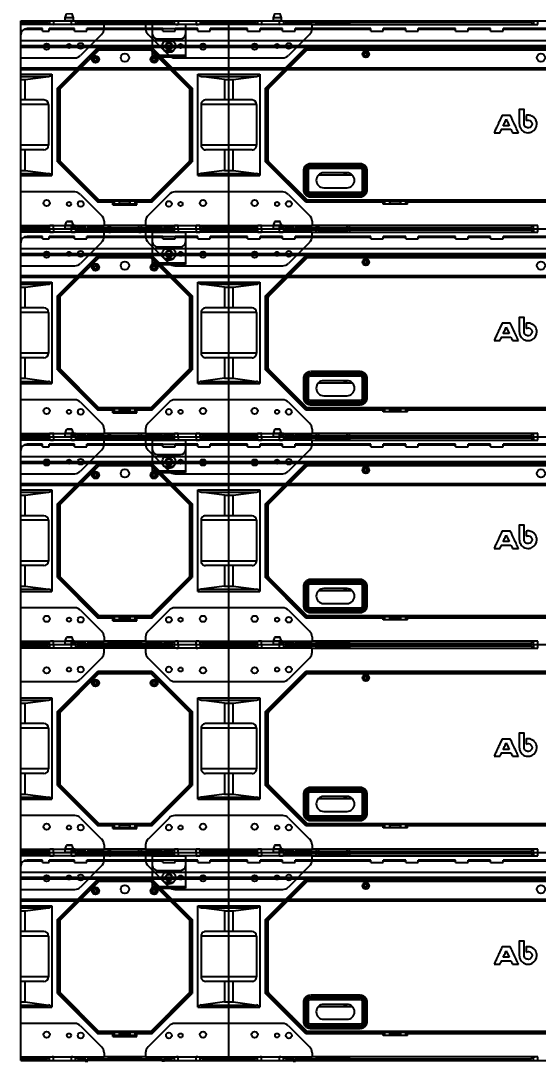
# Model space of a CAD drawing. Header units: millimetres. Extents: x 2900105 to 2915262, y -55349 to -51874.
# Drawn here: x 2913933 to 2914555, y -53889 to -52638 of the extents above; entities that cross this region are included whole.
import ezdxf

# ---------------------------------------------------------------- set-up
doc = ezdxf.new("R2010")
doc.units = ezdxf.units.MM
doc.layers.add('02___PRT_ALL_AXES', color=7, linetype='Continuous')
doc.layers.add('layer 1', color=7, linetype='Continuous')
doc.styles.add('ISO Proportional', font='isocp.shx')
doc.dimstyles.new('A-GB-50', dxfattribs={"dimscale": 2, "dimtxt": 100, "dimasz": 10, "dimexe": 20, "dimexo": 20, "dimgap": 50, "dimtad": 1, "dimdec": 1, "dimdsep": 46, "dimtxsty": 'ISO Proportional', "dimblk": 'ARCHTICK', "dimcen": 2.5, "dimclrd": 256, "dimclre": 256, "dimclrt": 256, "dimadec": 0, "dimazin": 0, "dimtfac": 1, "dimtdec": 1, "dimtmove": 0, "dimatfit": 3, "dimldrblk": 'ARCHTICK', "dimfxl": 2, "dimarcsym": 0})

# ---------------------------------------------------------------- blocks, each defined once
blk = doc.blocks.new('14')
at = {"color": 6, "linetype": 'Continuous'}
for p, q in [((-38909.8, -227916.3), (-38932.3, -227916.3)), ((-38909.8, -227915.1), (-38928.3, -227915.1)), ((-38909.8, -227918.1), (-38909.8, -227915.1)), ((-38909.8, -227918.1), (-38901.8, -227918.1)), ((-38901.8, -227918.1), (-38901.8, -227915.1)), ((-38871.3, -227915.1), (-38901.8, -227915.1)), ((-38871.3, -227916.3), (-38901.8, -227916.3)), ((-38871.3, -227918.1), (-38871.3, -227915.1)), ((-38871.3, -227918.1), (-38856.3, -227918.1)), ((-38856.3, -227918.1), (-38856.3, -227915.1)), ((-38765.3, -227915.1), (-38856.3, -227915.1)), ((-38765.3, -227916.3), (-38856.3, -227916.3)), ((-38765.3, -227918.1), (-38765.3, -227915.1)), ((-38765.3, -227918.1), (-38750.3, -227918.1)), ((-38750.3, -227918.1), (-38750.3, -227915.1)), ((-38723.3, -227915.1), (-38750.3, -227915.1)), ((-38723.3, -227916.3), (-38750.3, -227916.3)), ((-38723.3, -227918.1), (-38723.3, -227915.1)), ((-38723.3, -227918.1), (-38708.3, -227918.1)), ((-38708.3, -227918.1), (-38708.3, -227915.1)), ((-38663.3, -227915.1), (-38708.3, -227915.1)), ((-38663.3, -227916.3), (-38708.3, -227916.3)), ((-38663.3, -227918.1), (-38663.3, -227915.1)), ((-38663.3, -227918.1), (-38648.3, -227918.1)), ((-38648.3, -227918.1), (-38648.3, -227915.1)), ((-38621.3, -227915.1), (-38648.3, -227915.1)), ((-38621.3, -227916.3), (-38648.3, -227916.3)), ((-38621.3, -227918.1), (-38621.3, -227915.1)), ((-38621.3, -227918.1), (-38606.3, -227918.1)), ((-38606.3, -227918.1), (-38606.3, -227915.1)), ((-38515.3, -227915.1), (-38606.3, -227915.1)), ((-38515.3, -227916.3), (-38606.3, -227916.3)), ((-38515.3, -227918.1), (-38515.3, -227915.1)), ((-38515.3, -227918.1), (-38500.3, -227918.1)), ((-38473.3, -227915.1), (-38500.3, -227915.1)), ((-38500.3, -227918.1), (-38500.3, -227915.1)), ((-38473.3, -227916.3), (-38500.3, -227916.3)), ((-38473.3, -227918.1), (-38473.3, -227915.1)), ((-38473.3, -227918.1), (-38458.3, -227918.1)), ((-38413.3, -227915.1), (-38458.3, -227915.1)), ((-38458.3, -227918.1), (-38458.3, -227915.1)), ((-38413.3, -227916.3), (-38458.3, -227916.3)), ((-38413.3, -227918.1), (-38413.3, -227915.1)), ((-38413.3, -227918.1), (-38398.3, -227918.1)), ((-38371.3, -227915.1), (-38398.3, -227915.1)), ((-38398.3, -227918.1), (-38398.3, -227915.1)), ((-38371.3, -227916.3), (-38398.3, -227916.3)), ((-38371.3, -227918.1), (-38371.3, -227915.1)), ((-38371.3, -227918.1), (-38356.3, -227918.1)), ((-38265.3, -227915.1), (-38356.3, -227915.1)), ((-38356.3, -227918.1), (-38356.3, -227915.1)), ((-38265.3, -227916.3), (-38356.3, -227916.3)), ((-38265.3, -227918.1), (-38265.3, -227915.1)), ((-38265.3, -227918.1), (-38250.3, -227918.1)), ((-38219.8, -227915.1), (-38250.3, -227915.1)), ((-38250.3, -227918.1), (-38250.3, -227915.1)), ((-38219.8, -227916.3), (-38250.3, -227916.3)), ((-38219.8, -227918.1), (-38219.8, -227915.1)), ((-38219.8, -227918.1), (-38211.8, -227918.1)), ((-38193.3, -227915.1), (-38211.8, -227915.1)), ((-38211.8, -227918.1), (-38211.8, -227915.1)), ((-38189.2, -227916.3), (-38211.8, -227916.3)), ((-38935.8, -227964.6), (-38935.8, -227922.6)), ((-38935.8, -227929.6), (-38185.8, -227929.6)), ((-38185.8, -227922.6), (-38185.8, -227964.6)), ((-38935.8, -227935.6), (-38185.8, -227935.6)), ((-38935.8, -227937.6), (-38185.8, -227937.6)), ((-38185.8, -227962.6), (-38935.8, -227962.6)), ((-38185.8, -227964.6), (-38935.8, -227964.6))]:
    blk.add_line(p, q, dxfattribs=at)
for centre, start, end in [((-38928.3, -227922.6), 90, 180), ((-38193.3, -227922.6), 0, 90)]:
    blk.add_arc(centre, 7.5, start, end, dxfattribs=at)
at = {"layer": '02___PRT_ALL_AXES', "color": 6, "linetype": 'Continuous'}
for centre in [(-38810.8, -227950.1), (-38310.8, -227950.1)]:
    blk.add_circle(centre, 5, dxfattribs=at)
blk = doc.blocks.new('*U225')
blk.add_blockref('14', (38560.8, 227939.9))
blk = doc.blocks.new('*U226')
at = {"color": 0, "linetype": 'ByBlock', "lineweight": -2, "transparency": 16777216}
blk.add_blockref('*U225', (3000, 0), dxfattribs=at)
blk = doc.blocks.new('11')
at = {"color": 2, "linetype": 'Continuous'}
for p, q in [((81487.3, -251491), (81487.3, -251530)), ((81487.3, -251491), (81527.3, -251491)), ((81527.3, -251491), (81527.3, -251530)), ((81487.3, -251496), (81527.3, -251496)), ((81493.3, -251508.5), (81521.3, -251508.5)), ((81513, -251511.5), (81501.5, -251511.5)), ((81512.5, -251511), (81502, -251511)), ((81511.9, -251510.5), (81502.6, -251510.5)), ((81487.3, -251528), (81527.3, -251528)), ((81501.5, -251522.5), (81513, -251522.5)), ((81512.5, -251523), (81502, -251523)), ((81511.9, -251523.5), (81502.6, -251523.5)), ((81487.3, -251530), (81527.3, -251530))]:
    blk.add_line(p, q, dxfattribs=at)
for radius in [8, 4.15]:
    blk.add_circle((81507.3, -251517), radius, dxfattribs=at)
for centre, start, end in [((81493.3, -251502.5), 180, 270), ((81521.3, -251502.5), 270, 0)]:
    blk.add_arc(centre, 6, start, end, dxfattribs=at)
blk = doc.blocks.new('*U237')
blk.add_blockref('11', (-81507.3, 251510.5))
blk = doc.blocks.new('*U238')
at = {"color": 0, "linetype": 'ByBlock', "lineweight": -2, "transparency": 16777216}
blk.add_blockref('*U237', (0, 0), dxfattribs=at)
blk = doc.blocks.new('*U245')
blk.add_blockref('14', (38560.8, 227939.9))
blk = doc.blocks.new('*U246')
at = {"color": 0, "linetype": 'ByBlock', "lineweight": -2, "transparency": 16777216}
blk.add_blockref('*U245', (3000, 0), dxfattribs=at)
blk = doc.blocks.new('*U257')
blk.add_blockref('11', (-81507.3, 251510.5))
blk = doc.blocks.new('*U176')
at = {"color": 0, "linetype": 'ByBlock', "lineweight": -2, "transparency": 16777216}
blk.add_blockref('*U257', (0, 0), dxfattribs=at)
blk = doc.blocks.new('*U183')
blk.add_blockref('14', (38560.8, 227939.9))
blk = doc.blocks.new('*U184')
at = {"color": 0, "linetype": 'ByBlock', "lineweight": -2, "transparency": 16777216}
blk.add_blockref('*U183', (3000, 0), dxfattribs=at)
blk = doc.blocks.new('*U195')
blk.add_blockref('11', (-81507.3, 251510.5))
blk = doc.blocks.new('*U196')
at = {"color": 0, "linetype": 'ByBlock', "lineweight": -2, "transparency": 16777216}
blk.add_blockref('*U195', (0, 0), dxfattribs=at)
blk = doc.blocks.new('*U203')
blk.add_blockref('14', (38560.8, 227939.9))
blk = doc.blocks.new('*U204')
at = {"color": 0, "linetype": 'ByBlock', "lineweight": -2, "transparency": 16777216}
blk.add_blockref('*U203', (3000, 0), dxfattribs=at)
blk = doc.blocks.new('*U215')
blk.add_blockref('11', (-81507.3, 251510.5))
blk = doc.blocks.new('*U216')
at = {"color": 0, "linetype": 'ByBlock', "lineweight": -2, "transparency": 16777216}
blk.add_blockref('*U215', (0, 0), dxfattribs=at)
blk = doc.blocks.new('_archtick')
at = {"const_width": 0.4}
blk.add_lwpolyline([(-0.7, -0.7), (0.7, 0.7)], dxfattribs=at)
blk = doc.blocks.new('*D258')
at = {"lineweight": -2, "transparency": 16777216}
for p, q in [((2910933.4, -52598.3), (2910933.4, -52392)), ((2914933.3, -52598.3), (2914933.3, -52392)), ((2910933.4, -52432), (2914933.3, -52432))]:
    blk.add_line(p, q, dxfattribs=at)
at = {"layer": 'Defpoints', "color": 0, "transparency": 16777216}
for p in [(2914933.3, -52432), (2910933.4, -52638.3), (2914933.3, -52638.3)]:
    blk.add_point(p, dxfattribs=at)
at = {"lineweight": -2, "transparency": 16777216, "xscale": 20, "yscale": 20, "zscale": 20, "rotation": 180}
blk.add_blockref('_archtick', (2910933.4, -52432), dxfattribs=at)
at = {"lineweight": -2, "transparency": 16777216, "xscale": 20, "yscale": 20, "zscale": 20}
blk.add_blockref('_archtick', (2914933.3, -52432), dxfattribs=at)
at = {"transparency": 16777216, "insert": (2912933.3, -52232), "char_height": 200, "attachment_point": 5, "style": 'ISO Proportional'}
blk.add_mtext('4000', dxfattribs=at)
blk = doc.blocks.new('问额2额')
at = {"linetype": 'Continuous'}
for p, q in [((3414, 1927.4), (3415.6, 1932)), ((3414, 1923.9), (3414, 1927.4)), ((3424, 1927.4), (3414, 1927.4)), ((3422.4, 1932), (3415.6, 1932)), ((3421.9, 1932.4), (3416.1, 1932.4)), ((3424, 1927.4), (3422.4, 1932)), ((3424, 1923.9), (3424, 1927.4)), ((3664, 1927.4), (3665.6, 1932)), ((3664, 1923.9), (3664, 1927.4)), ((3673.9, 1927.4), (3664, 1927.4)), ((3672.3, 1932), (3665.6, 1932)), ((3671.9, 1932.4), (3666, 1932.4)), ((3673.9, 1927.4), (3672.3, 1932)), ((3673.9, 1923.9), (3673.9, 1927.4)), ((3360.5, 1923.4), (4360.4, 1923.4)), ((3360.5, 1922.1), (3391.3, 1922.1)), ((3460.5, 1919.3), (3360.5, 1919.3)), ((3391.3, 1923.4), (3391.3, 1922.1)), ((3391.3, 1922.1), (3394.9, 1919.7)), ((3394.9, 1923.4), (3394.9, 1919.7)), ((3399.9, 1923.4), (3399.9, 1919.3)), ((3414, 1923.9), (3424, 1923.9)), ((3421.3, 1919.3), (3421.3, 1923.4)), ((3426.2, 1923.4), (3426.2, 1919.7)), ((3429.9, 1922.1), (3426.2, 1919.7)), ((3429.9, 1923.4), (3429.9, 1922.1)), ((3429.9, 1922.1), (3541.1, 1922.1)), ((3460.5, 1914.3), (3460.5, 1919.3)), ((3510.5, 1919.3), (3460.5, 1919.3)), ((3465.5, 1919.8), (3465.5, 1921.5)), ((3468.5, 1919.5), (3468.5, 1921.8)), ((3468.5, 1921.8), (3502.5, 1921.8)), ((3502.5, 1919.5), (3468.5, 1919.5)), ((3481.6, 1919.5), (3481.6, 1923.4)), ((3489.6, 1919.5), (3489.6, 1923.4)), ((3502.5, 1919.5), (3502.5, 1921.8)), ((3505.5, 1921.5), (3505.5, 1919.8)), ((3510.5, 1919.3), (3510.5, 1914.3)), ((3710.5, 1919.3), (3510.5, 1919.3)), ((3541.1, 1923.4), (3541.1, 1922.1)), ((3541.1, 1922.1), (3544.8, 1919.7)), ((3544.8, 1923.4), (3544.8, 1919.7)), ((3549.7, 1923.4), (3549.7, 1919.3)), ((3571.1, 1923.4), (3571.1, 1919.3)), ((3576.1, 1923.4), (3576.1, 1919.7)), ((3576.1, 1919.7), (3579.7, 1922.1)), ((3579.7, 1923.4), (3579.7, 1922.1)), ((3579.7, 1922.1), (3641.2, 1922.1)), ((3641.2, 1923.4), (3641.2, 1922.1)), ((3641.2, 1922.1), (3644.9, 1919.7)), ((3644.9, 1923.4), (3644.9, 1919.7)), ((3649.8, 1923.4), (3649.8, 1919.3)), ((3664, 1923.9), (3673.9, 1923.9)), ((3671.2, 1919.3), (3671.2, 1923.4)), ((3676.2, 1923.4), (3676.2, 1919.7)), ((3679.8, 1922.1), (3676.2, 1919.7)), ((3679.8, 1923.4), (3679.8, 1922.1)), ((3679.8, 1922.1), (3973, 1922.1)), ((3710.5, 1914.3), (3710.5, 1919.3)), ((3710.5, 1919.3), (3981.6, 1919.3)), ((3715.5, 1919.8), (3715.5, 1921.5)), ((3718.5, 1919.5), (3718.5, 1921.8)), ((3718.5, 1921.8), (3752.5, 1921.8)), ((3752.5, 1919.5), (3718.5, 1919.5)), ((3731.5, 1919.5), (3731.5, 1923.4)), ((3739.5, 1919.5), (3739.5, 1923.4)), ((3752.5, 1919.5), (3752.5, 1921.8)), ((3755.5, 1921.5), (3755.5, 1919.8)), ((3973, 1923.4), (3973, 1922.1)), ((3973, 1922.1), (3976.6, 1919.7)), ((3976.6, 1923.4), (3976.6, 1919.7)), ((3981.6, 1919.3), (3981.6, 1923.4)), ((3457.6, 1907.2), (3432.3, 1881.9)), ((3513.4, 1907.2), (3538.7, 1881.9)), ((3707.5, 1907.2), (3682.3, 1881.9)), ((3453.9, 1889.4), (3451.7, 1887.2)), ((3453.9, 1889.4), (3453.1, 1891.4)), ((3453.1, 1891.4), (3517.9, 1891.4)), ((3453.9, 1889.4), (3517.1, 1889.4)), ((3517.1, 1889.4), (3517.9, 1891.4)), ((3519.3, 1887.2), (3517.1, 1889.4)), ((3703.9, 1889.4), (3703, 1891.4)), ((3703, 1891.4), (4267.9, 1891.4)), ((3703.9, 1889.4), (3765, 1889.4)), ((3765, 1889.4), (3765, 1888.4)), ((3765, 1889.4), (3768, 1889.4)), ((3768, 1888.4), (3768, 1889.4)), ((3782.9, 1889.4), (3768, 1889.4)), ((3770, 1888.4), (3770, 1889.4)), ((3780, 1889.4), (3780, 1888.4)), ((3782, 1889.4), (3782, 1888.4)), ((3784, 1889.4), (3784, 1888.4)), ((3784, 1889.4), (3794, 1889.4)), ((3794, 1888.4), (3794, 1889.4)), ((4175.9, 1889.4), (3795, 1889.4)), ((3796, 1888.4), (3796, 1889.4)), ((3933, 1888.4), (3933, 1889.4)), ((3944, 1888.4), (3944, 1889.4)), ((3360.5, 1879), (3425.3, 1879)), ((3440.4, 1875.9), (3441.8, 1877.3)), ((3450.3, 1885.8), (3441.8, 1877.3)), ((3441.8, 1877.3), (3442.5, 1876.6)), ((3444, 1878), (3443.2, 1878.7)), ((3447.7, 1877.9), (3447.7, 1876.7)), ((3449.7, 1877.9), (3447.7, 1877.9)), ((3448.9, 1884.4), (3449.6, 1883.7)), ((3449.7, 1879.9), (3449.7, 1877.9)), ((3450.9, 1879.9), (3449.7, 1879.9)), ((3450.3, 1885.8), (3451.7, 1887.2)), ((3451, 1885.1), (3450.3, 1885.8)), ((3450.9, 1877.9), (3450.9, 1879.9)), ((3453, 1877.9), (3450.9, 1877.9)), ((3452.4, 1886.5), (3451.7, 1887.2)), ((3453, 1876.7), (3453, 1877.9)), ((3516.3, 1888.4), (3454.7, 1888.4)), ((3518, 1877.9), (3518, 1876.7)), ((3520.1, 1877.9), (3518, 1877.9)), ((3518.6, 1886.5), (3519.3, 1887.2)), ((3520.7, 1885.8), (3519.3, 1887.2)), ((3520.7, 1885.8), (3520, 1885.1)), ((3520.1, 1879.9), (3520.1, 1877.9)), ((3521.3, 1879.9), (3520.1, 1879.9)), ((3529.2, 1877.3), (3520.7, 1885.8)), ((3521.3, 1877.9), (3521.3, 1879.9)), ((3523.3, 1877.9), (3521.3, 1877.9)), ((3521.4, 1883.7), (3522.1, 1884.4)), ((3523.3, 1876.7), (3523.3, 1877.9)), ((3527.8, 1878.7), (3527.1, 1878)), ((3528.5, 1876.6), (3529.2, 1877.3)), ((3530.6, 1875.9), (3529.2, 1877.3)), ((3545.7, 1879), (3675.2, 1879)), ((4265.8, 1888.4), (3705.1, 1888.4)), ((3772.3, 1884), (3772.3, 1882.8)), ((3774.4, 1884), (3772.3, 1884)), ((3772.3, 1882.8), (3774.4, 1882.8)), ((3774.4, 1886), (3774.4, 1884)), ((3775.6, 1886), (3774.4, 1886)), ((3774.4, 1882.8), (3774.4, 1880.7)), ((3774.4, 1880.7), (3775.6, 1880.7)), ((3775.6, 1884), (3775.6, 1886)), ((3777.6, 1884), (3775.6, 1884)), ((3775.6, 1880.7), (3775.6, 1882.8)), ((3775.6, 1882.8), (3777.6, 1882.8)), ((3777.6, 1882.8), (3777.6, 1884)), ((3436, 1871.5), (3436, 1870.1)), ((3441.1, 1875.2), (3440.4, 1875.9)), ((3447.7, 1876.7), (3449.7, 1876.7)), ((3449.7, 1876.7), (3449.7, 1874.6)), ((3449.7, 1874.6), (3450.9, 1874.6)), ((3450.9, 1874.6), (3450.9, 1876.7)), ((3450.9, 1876.7), (3453, 1876.7)), ((3518, 1876.7), (3520.1, 1876.7)), ((3520.1, 1876.7), (3520.1, 1874.6)), ((3520.1, 1874.6), (3521.3, 1874.6)), ((3521.3, 1874.6), (3521.3, 1876.7)), ((3521.3, 1876.7), (3523.3, 1876.7)), ((3529.9, 1875.2), (3530.6, 1875.9)), ((3535, 1870.1), (3535, 1871.5)), ((3686, 1871.5), (3686, 1870.1)), ((3360.5, 1859.4), (3397.9, 1859.4)), ((3573.1, 1859.4), (3647.9, 1859.4)), ((3404.5, 1754), (3453.1, 1705.4)), ((3517.9, 1705.4), (3566.5, 1754)), ((3703, 1705.4), (3654.5, 1754)), ((3360.5, 1743.7), (3365.9, 1743.7)), ((3360.5, 1740), (3393.7, 1740)), ((3365.9, 1743.7), (3393.7, 1740)), ((3413.8, 1748.9), (3412.8, 1748.9)), ((3558.6, 1748.9), (3557.2, 1748.9)), ((3605.1, 1743.7), (3577.3, 1740)), ((3577.3, 1740), (3643.7, 1740)), ((3605.1, 1743.7), (3615.9, 1743.7)), ((3615.9, 1743.7), (3643.7, 1740)), ((3663.8, 1748.9), (3662.4, 1748.9)), ((3752.5, 1740.8), (3724.5, 1740.8)), ((3360.5, 1737.4), (3397.9, 1737.4)), ((3436, 1726.8), (3436, 1725.3)), ((3535, 1725.3), (3535, 1726.8)), ((3573.1, 1737.4), (3647.9, 1737.4)), ((3686, 1726.8), (3686, 1725.3)), ((3759, 1737.9), (3718, 1737.9)), ((3425.3, 1717.8), (3360.5, 1717.8)), ((3432.3, 1714.9), (3457.6, 1689.6)), ((3538.7, 1714.9), (3513.4, 1689.6)), ((3675.2, 1717.8), (3545.7, 1717.8)), ((3682.3, 1714.9), (3707.5, 1689.6)), ((3724.5, 1722.8), (3752.5, 1722.8)), ((3453.9, 1707.4), (3453.1, 1705.4)), ((3471, 1705.4), (3453.1, 1705.4)), ((3471, 1707.4), (3453.9, 1707.4)), ((3454.7, 1708.4), (3516.3, 1708.4)), ((3471, 1702.2), (3471, 1707.4)), ((3471, 1702.2), (3500, 1702.2)), ((3473, 1707.4), (3473, 1708.4)), ((3473, 1707.4), (3479.3, 1707.4)), ((3473, 1702.6), (3473, 1703.6)), ((3473, 1703.6), (3498, 1703.6)), ((3498, 1702.6), (3473, 1702.6)), ((3473, 1702.3), (3473, 1702.2)), ((3474, 1702.6), (3474, 1703.6)), ((3479, 1703.6), (3479, 1706.9)), ((3479, 1702.3), (3479, 1702.6)), ((3479.3, 1703.6), (3479.3, 1707.4)), ((3491.7, 1705.8), (3479.3, 1705.8)), ((3479.3, 1702.3), (3479.3, 1702.6)), ((3491.7, 1703.6), (3491.7, 1707.4)), ((3498, 1707.4), (3491.7, 1707.4)), ((3491.7, 1702.3), (3491.7, 1702.6)), ((3492, 1703.6), (3492, 1706.9)), ((3492, 1702.3), (3492, 1702.6)), ((3497, 1703.6), (3497, 1702.6)), ((3498, 1707.4), (3498, 1708.4)), ((3498, 1703.6), (3498, 1702.6)), ((3498, 1702.3), (3498, 1702.2)), ((3500, 1702.2), (3500, 1707.4)), ((3517.1, 1707.4), (3500, 1707.4)), ((3517.9, 1705.4), (3500, 1705.4)), ((3517.1, 1707.4), (3517.9, 1705.4)), ((3703.9, 1707.4), (3703, 1705.4)), ((3796, 1705.4), (3703, 1705.4)), ((3796, 1707.4), (3703.9, 1707.4)), ((3705.1, 1708.4), (4265.8, 1708.4)), ((3785, 1707.4), (3785, 1708.4)), ((3785, 1707.9), (3796, 1707.9)), ((3796, 1703.2), (3796, 1708.4)), ((3825, 1703.2), (3796, 1703.2)), ((3798, 1707.4), (3798, 1708.4)), ((3798, 1707.4), (3804.2, 1707.4)), ((3804, 1703.2), (3804, 1706.9)), ((3804.2, 1703.6), (3804, 1703.6)), ((3804.2, 1703.2), (3804.2, 1707.4)), ((3816.7, 1705.8), (3804.2, 1705.8)), ((3823, 1707.4), (3816.7, 1707.4)), ((3816.7, 1703.2), (3816.7, 1707.4)), ((3817, 1703.6), (3816.7, 1703.6)), ((3817, 1703.2), (3817, 1706.9)), ((3823, 1707.4), (3823, 1708.4)), ((4146, 1707.4), (3825, 1707.4)), ((3825, 1703.2), (3825, 1707.4)), ((4146, 1705.4), (3825, 1705.4)), ((3933, 1707.4), (3933, 1708.4)), ((3944, 1707.4), (3944, 1708.4)), ((3360.5, 1677.5), (3460.5, 1677.5)), ((3394.9, 1677.1), (3391.3, 1674.7)), ((3394.9, 1673.4), (3394.9, 1677.1)), ((3399.9, 1673.4), (3399.9, 1677.5)), ((3399.9, 1677.5), (3421.3, 1677.5)), ((3421.3, 1673.4), (3421.3, 1677.5)), ((3426.2, 1673.4), (3426.2, 1677.1)), ((3429.9, 1674.7), (3426.2, 1677.1)), ((3437.9, 1672.4), (3437.9, 1677.5)), ((3440.9, 1677.5), (3440.9, 1672.4)), ((3460.5, 1682.6), (3460.5, 1677.5)), ((3510.5, 1677.5), (3460.5, 1677.5)), ((3465.5, 1677), (3465.5, 1675.3)), ((3468.5, 1675), (3468.5, 1677.3)), ((3502.5, 1677.3), (3468.5, 1677.3)), ((3502.5, 1675), (3502.5, 1677.3)), ((3505.5, 1675.3), (3505.5, 1677)), ((3510.5, 1682.6), (3510.5, 1677.5)), ((3510.5, 1677.5), (3710.5, 1677.5)), ((3530.1, 1672.4), (3530.1, 1677.5)), ((3533.1, 1672.4), (3533.1, 1677.5)), ((3544.8, 1677.1), (3541.1, 1674.7)), ((3544.8, 1677.1), (3544.8, 1673.4)), ((3549.7, 1673.4), (3549.7, 1677.5)), ((3571.1, 1673.4), (3571.1, 1677.5)), ((3576.1, 1673.4), (3576.1, 1677.1)), ((3579.7, 1674.7), (3576.1, 1677.1)), ((3644.9, 1677.1), (3641.2, 1674.7)), ((3644.9, 1673.4), (3644.9, 1677.1)), ((3649.8, 1673.4), (3649.8, 1677.5)), ((3671.2, 1673.4), (3671.2, 1677.5)), ((3679.8, 1674.7), (3676.2, 1677.1)), ((3676.2, 1673.4), (3676.2, 1677.1)), ((3690.8, 1676.9), (3687.8, 1676.9)), ((3687.8, 1672.4), (3687.8, 1676.9)), ((3690.8, 1676.9), (3690.8, 1672.4)), ((3710.5, 1682.6), (3710.5, 1677.5)), ((3981.6, 1677.5), (3710.5, 1677.5)), ((3715.5, 1677), (3715.5, 1675.3)), ((3752.5, 1677.3), (3718.5, 1677.3)), ((3718.5, 1675), (3718.5, 1677.3)), ((3752.5, 1675), (3752.5, 1677.3)), ((3755.5, 1675.3), (3755.5, 1677)), ((3973, 1674.7), (3976.6, 1677.1)), ((3976.6, 1673.4), (3976.6, 1677.1)), ((3981.6, 1673.4), (3981.6, 1677.5)), ((3391.3, 1674.7), (3360.5, 1674.7)), ((3360.5, 1673.4), (3437.9, 1673.4)), ((3391.3, 1673.4), (3391.3, 1674.7)), ((3429.9, 1673.4), (3429.9, 1674.7)), ((3437.9, 1674.7), (3429.9, 1674.7)), ((3437.9, 1674.4), (3440.9, 1674.4)), ((3437.9, 1672.4), (3440.9, 1672.4)), ((3530.1, 1674.7), (3440.9, 1674.7)), ((3530.1, 1673.4), (3440.9, 1673.4)), ((3468.5, 1675), (3502.5, 1675)), ((3530.1, 1674.4), (3533.1, 1674.4)), ((3533.1, 1672.4), (3530.1, 1672.4)), ((3541.1, 1674.7), (3533.1, 1674.7)), ((3533.1, 1673.4), (3687.8, 1673.4)), ((3541.1, 1673.4), (3541.1, 1674.7)), ((3579.7, 1673.4), (3579.7, 1674.7)), ((3641.2, 1674.7), (3579.7, 1674.7)), ((3641.2, 1673.4), (3641.2, 1674.7)), ((3687.8, 1674.7), (3679.8, 1674.7)), ((3679.8, 1673.4), (3679.8, 1674.7)), ((3687.8, 1674.4), (3690.8, 1674.4)), ((3687.8, 1672.4), (3690.8, 1672.4)), ((3973, 1674.7), (3690.8, 1674.7)), ((3690.8, 1673.4), (4280.1, 1673.4)), ((3718.5, 1675), (3752.5, 1675)), ((3973, 1674.7), (3973, 1673.4))]:
    blk.add_line(p, q, dxfattribs=at)
at = {"color": 7, "linetype": 'Continuous'}
for p, q in [((3360.5, 1673.4), (3360.5, 1923.4)), ((3610.5, 1673.4), (3610.5, 1923.4)), ((3404.5, 1842.8), (3453.1, 1891.4)), ((3517.9, 1891.4), (3566.5, 1842.8)), ((3654.5, 1842.8), (3703, 1891.4)), ((3656.5, 1842), (3703.9, 1889.4)), ((3454, 1888.1), (3407.8, 1841.9)), ((3563.5, 1841.6), (3517, 1888.1)), ((3703.7, 1887.8), (3658.1, 1842.2)), ((3440.4, 1875.9), (3406.5, 1842)), ((3564.5, 1842), (3530.6, 1875.9)), ((3360.5, 1856.8), (3393.7, 1856.8)), ((3360.5, 1853.1), (3365.9, 1853.1)), ((3365.9, 1853.1), (3393.7, 1856.8)), ((3365.9, 1828.4), (3365.9, 1853.1)), ((3397.9, 1859.4), (3397.9, 1737.4)), ((3573.1, 1737.4), (3573.1, 1859.4)), ((3577.3, 1856.8), (3643.7, 1856.8)), ((3605.1, 1853.1), (3577.3, 1856.8)), ((3605.1, 1853.1), (3605.1, 1828.4)), ((3605.1, 1853.1), (3615.9, 1853.1)), ((3615.9, 1853.1), (3643.7, 1856.8)), ((3615.9, 1828.4), (3615.9, 1853.1)), ((3647.9, 1859.4), (3647.9, 1737.4)), ((3404.5, 1754), (3404.5, 1842.8)), ((3406.5, 1842), (3404.5, 1842.8)), ((3406.5, 1754.8), (3406.5, 1842)), ((3407.5, 1841.2), (3407.5, 1755.6)), ((3412.4, 1847.9), (3413.8, 1847.9)), ((3557.2, 1847.9), (3558.2, 1847.9)), ((3563.5, 1755.6), (3563.5, 1841.6)), ((3564.5, 1842), (3566.5, 1842.8)), ((3564.5, 1842), (3564.5, 1754.8)), ((3566.5, 1842.8), (3566.5, 1754)), ((3654.5, 1754), (3654.5, 1842.8)), ((3656.5, 1842), (3654.5, 1842.8)), ((3656.5, 1754.8), (3656.5, 1842)), ((3657.5, 1840.7), (3657.5, 1756.1)), ((3662.4, 1847.9), (3663.8, 1847.9)), ((3388.4, 1828.4), (3360.5, 1828.4)), ((3638.4, 1828.4), (3582.6, 1828.4)), ((3393.9, 1822.9), (3360.5, 1822.9)), ((3393.9, 1822.9), (3393.9, 1773.9)), ((3577.1, 1822.9), (3577.1, 1773.9)), ((3643.9, 1822.9), (3577.1, 1822.9)), ((3643.9, 1822.9), (3643.9, 1773.9)), ((3393.9, 1773.9), (3360.5, 1773.9)), ((3388.4, 1768.4), (3360.5, 1768.4)), ((3365.9, 1743.7), (3365.9, 1768.4)), ((3643.9, 1773.9), (3577.1, 1773.9)), ((3638.4, 1768.4), (3582.6, 1768.4)), ((3605.1, 1768.4), (3605.1, 1743.7)), ((3615.9, 1743.7), (3615.9, 1768.4)), ((3406.5, 1754.8), (3404.5, 1754)), ((3406.5, 1754.8), (3453.9, 1707.4)), ((3407.8, 1754.9), (3454, 1708.7)), ((3517, 1708.7), (3563.2, 1754.9)), ((3517.1, 1707.4), (3564.5, 1754.8)), ((3564.5, 1754.8), (3566.5, 1754)), ((3656.5, 1754.8), (3654.5, 1754)), ((3703.9, 1707.4), (3656.5, 1754.8)), ((3658.1, 1754.6), (3703.7, 1709))]:
    blk.add_line(p, q, dxfattribs=at)
for centre in [(3391.5, 1892.4), (3391.5, 1892.4), (3579.5, 1892.4), (3641.5, 1892.4), (3391.5, 1704.4), (3391.5, 1704.4), (3579.5, 1704.4), (3641.5, 1704.4)]:
    blk.add_circle(centre, 3.75)
at = {"linetype": 'Continuous'}
for centre, radius in [((3418.5, 1893.4), 2.5), ((3432.5, 1893.4), 3.5), ((3538.5, 1893.4), 3.5), ((3538.5, 1893.4), 3.5), ((3552.5, 1893.4), 2.5), ((3668.5, 1893.4), 2.5), ((3682.5, 1893.4), 3.5), ((3450.3, 1877.3), 4.25), ((3520.7, 1877.3), 4.25), ((3775, 1883.4), 4), ((3418.5, 1703.4), 2.5), ((3432.5, 1703.4), 3.5), ((3538.5, 1703.4), 3.5), ((3538.5, 1703.4), 3.5), ((3552.5, 1703.4), 2.5), ((3668.5, 1703.4), 2.5), ((3682.5, 1703.4), 3.5)]:
    blk.add_circle(centre, radius, dxfattribs=at)
for centre, radius, start, end in [((3416.1, 1931.9), 0.5, 90, 161.222), ((3421.9, 1931.9), 0.5, 18.778, 90), ((3666, 1931.9), 0.5, 90, 161.222), ((3671.9, 1931.9), 0.5, 18.778, 90), ((3450.5, 1914.3), 10, 315, 0), ((3520.5, 1914.3), 10, 180, 225), ((3700.5, 1914.3), 10, 315, 0), ((3425.3, 1889), 10, 270, 315), ((3454.7, 1887.4), 1, 90, 135), ((3516.3, 1887.4), 1, 45, 90), ((3525, 1883.4), 2, 180, 195), ((3525, 1883.4), 2, 255, 272.559), ((3545.7, 1889), 10, 225, 270), ((3675.2, 1889), 10, 270, 315), ((3696.1, 1883.4), 2, 264.7503, 0), ((3705.1, 1886.4), 2, 90, 135), ((3724.5, 1731.8), 9, 90, 270), ((3752.5, 1731.8), 9, 270, 90), ((3425.3, 1707.8), 10, 45, 90), ((3545.7, 1707.8), 10, 90, 135), ((3675.2, 1707.8), 10, 45, 90), ((3454.7, 1709.4), 1, 225, 270), ((3516.3, 1709.4), 1, 270, 315), ((3705.1, 1710.4), 2, 225, 270), ((3450.5, 1682.6), 10, 0, 45), ((3520.5, 1682.6), 10, 135, 180), ((3700.5, 1682.6), 10, 0, 45)]:
    blk.add_arc(centre, radius, start, end, dxfattribs=at)
at = {"color": 7, "linetype": 'Continuous'}
for centre, radius, start, end in [((3408.5, 1841.2), 1, 135, 180), ((3659.5, 1840.7), 2, 135, 180), ((3408.5, 1755.6), 1, 180, 225), ((3562.5, 1755.6), 1, 315, 0), ((3659.5, 1756.1), 2, 180, 225)]:
    blk.add_arc(centre, radius, start, end, dxfattribs=at)
at = {"linetype": 'Continuous'}
for centre, major_axis, ratio, start_param, end_param in [((3399.9, 1919.8), (5, 0), 0.087489, -3.010693, -1.570796), ((3421.3, 1919.8), (5, 0), 0.087489, -1.570796, -0.1309), ((3468.5, 1921.5), (3, 0), 0.087489, 1.570796, 3.141593), ((3468.5, 1919.8), (3, 0), 0.087489, -3.141593, -1.570796), ((3502.5, 1921.5), (3, 0), 0.087489, 0, 1.570796), ((3502.5, 1919.8), (3, 0), 0.087489, -1.570796, 0), ((3649.8, 1919.8), (5, 0), 0.087489, -3.010693, -1.570796), ((3671.2, 1919.8), (5, 0), 0.087489, -1.570796, -0.1309), ((3718.5, 1921.5), (3, 0), 0.087489, 1.570796, 3.141593), ((3718.5, 1919.8), (3, 0), 0.087489, -3.141593, -1.570796), ((3752.5, 1921.5), (3, 0), 0.087489, 0, 1.570796), ((3752.5, 1919.8), (3, 0), 0.087489, -1.570796, 0), ((3392.9, 1734.1), (6, 0), 1, 0.585686, 1.439897), ((3578.1, 1734.1), (6, 0), 1, 7.984881, 8.839092), ((3642.9, 1734.1), (6, 0), 1, 0.585686, 1.439897), ((3399.9, 1677.1), (5, 0), 0.087489, 1.570796, 3.010693), ((3421.3, 1677.1), (5, 0), 0.087489, 0.1309, 1.570796), ((3468.5, 1677), (3, 0), 0.087489, 1.570796, 3.141593), ((3502.5, 1677), (3, 0), 0.087489, 0, 1.570796), ((3649.8, 1677.1), (5, 0), 0.087489, 1.570796, 3.010693), ((3671.2, 1677.1), (5, 0), 0.087489, 0.1309, 1.570796), ((3718.5, 1677), (3, 0), 0.087489, 1.570796, 3.141593), ((3752.5, 1677), (3, 0), 0.087489, 0, 1.570796), ((3981.6, 1677.1), (5, 0), 0.087489, 1.570796, 3.010693), ((3468.5, 1675.3), (3, 0), 0.087489, -3.141593, -1.570796), ((3502.5, 1675.3), (3, 0), 0.087489, -1.570796, 0), ((3718.5, 1675.3), (3, 0), 0.087489, -3.141593, -1.570796), ((3752.5, 1675.3), (3, 0), 0.087489, -1.570796, 0)]:
    blk.add_ellipse(centre, major_axis=major_axis, ratio=ratio, start_param=start_param, end_param=end_param, dxfattribs=at)
at = {"color": 7, "linetype": 'Continuous'}
for centre, major_axis, start_param, end_param in [((3392.9, 1862.7), (6, 0), -1.439897, -0.585686), ((3578.1, 1862.7), (0, 6), -4.126703, -3.79032), ((3578.1, 1862.7), (6, 0), -2.219524, -1.701696), ((3642.9, 1862.7), (6, 0), -1.439897, -0.585686), ((3388.4, 1822.9), (5.5, 0), 0, 1.570796), ((3582.6, 1822.9), (0, 5.5), 0, 0.972227), ((3638.4, 1822.9), (5.5, 0), 0, 1.570796), ((3582.6, 1822.9), (5.5, 0), 2.543023, 3.141593), ((3388.4, 1773.9), (5.5, 0), -1.570796, 0), ((3582.6, 1773.9), (0, 5.5), -4.712389, -3.997454), ((3582.6, 1773.9), (5.5, 0), -2.426658, -1.570796), ((3638.4, 1773.9), (0, 5.5), -3.141593, -1.570796)]:
    blk.add_ellipse(centre, major_axis=major_axis, ratio=1, start_param=start_param, end_param=end_param, dxfattribs=at)
at = {"linetype": 'Continuous'}
for points, knots in [([(3544.8, 1919.7), (3544.9, 1919.6), (3545.5, 1919.5), (3546.6, 1919.4), (3548.1, 1919.3), (3549.2, 1919.3), (3549.8, 1919.3)], [0, 0, 0, 0, 0.113576, 0.337989, 0.646589, 1, 1, 1, 1]), ([(3571.1, 1919.3), (3571.7, 1919.3), (3572.8, 1919.3), (3574.3, 1919.4), (3575.3, 1919.5), (3575.9, 1919.6), (3576.1, 1919.7)], [0, 0, 0, 0, 0.353506, 0.662066, 0.886436, 1, 1, 1, 1]), ([(3782.9, 1889.4), (3783, 1889.4), (3783.3, 1889.4), (3783.7, 1889.4), (3784, 1889.4)], [0, 0, 0, 0, 0.232395, 1, 1, 1, 1]), ([(3794, 1889.4), (3794.2, 1889.4), (3794.6, 1889.4), (3794.9, 1889.4), (3795, 1889.4)], [0, 0, 0, 0, 0.767605, 1, 1, 1, 1]), ([(3549.8, 1677.5), (3549.2, 1677.5), (3548.1, 1677.5), (3546.6, 1677.4), (3545.5, 1677.3), (3544.9, 1677.2), (3544.8, 1677.1)], [0, 0, 0, 0, 0.353411, 0.662011, 0.886424, 1, 1, 1, 1]), ([(3576.1, 1677.1), (3575.9, 1677.2), (3575.3, 1677.3), (3574.3, 1677.4), (3572.8, 1677.5), (3571.7, 1677.5), (3571.1, 1677.5)], [0, 0, 0, 0, 0.113564, 0.337934, 0.646494, 1, 1, 1, 1])]:
    blk.add_open_spline(points, degree=3, knots=knots, dxfattribs=at)
at = {"layer": '02___PRT_ALL_AXES', "linetype": 'Continuous'}
for p, q in [((3473, 1703.6), (3473, 1706.9)), ((3479, 1706.9), (3473, 1706.9)), ((3473, 1702.3), (3473, 1702.6)), ((3498, 1706.9), (3492, 1706.9)), ((3498, 1703.6), (3498, 1706.9)), ((3498, 1702.3), (3498, 1702.6)), ((3804, 1706.9), (3798, 1706.9)), ((3798, 1703.2), (3798, 1706.9)), ((3823, 1706.9), (3817, 1706.9)), ((3823, 1703.2), (3823, 1706.9))]:
    blk.add_line(p, q, dxfattribs=at)
for centre in [(3450.3, 1877.3), (3520.7, 1877.3), (3775, 1883.4)]:
    blk.add_circle(centre, 3.8, dxfattribs=at)
blk.add_arc((3750.5, 1743.4), 3.15, 236.4568, 303.5432, dxfattribs=at)
at = {"layer": 'layer 1', "lineweight": 200}
blk.add_lwpolyline([(3708.5, 1749.3), (3768.5, 1749.3, -0.414214), (3773.5, 1744.3), (3773.5, 1719.3, -0.414214), (3768.5, 1714.3), (3708.5, 1714.3, -0.414214), (3703.5, 1719.3), (3703.5, 1744.3, -0.414214)], format="xyb", close=True, dxfattribs=at)
at = {"layer": 'layer 1', "color": 30}
for points, knots in [([(3965.3, 1816.9), (3965.3, 1816.9), (3965.3, 1816.9), (3959.5, 1816.9), (3959.5, 1816.9)], [0.85714286, 0.85714286, 0.85714286, 0.85714286, 0.85714287, 0.9047619, 0.9047619, 0.9047619, 0.9047619]), ([(3959.5, 1816.9), (3959.5, 1816.9), (3959.5, 1816.9), (3959.5, 1800.1), (3959.5, 1800.1)], [0.9047619, 0.9047619, 0.9047619, 0.9047619, 0.90476191, 1, 1, 1, 1]), ([(3965.3, 1799.6), (3965.3, 1799.6), (3965.3, 1799.6), (3965.3, 1816.9), (3965.3, 1816.9)], [0.80952381, 0.80952381, 0.80952381, 0.80952381, 0.80952382, 0.85714286, 0.85714286, 0.85714286, 0.85714286]), ([(3967.7, 1803.7), (3967.7, 1803.7), (3968.5, 1803.9), (3968.2, 1804.3), (3970.4, 1804.3), (3970.4, 1804.3), (3972.6, 1804.3), (3974.8, 1802.1), (3974.8, 1799.6), (3974.8, 1799.6), (3974.8, 1797.1), (3972.6, 1794.9), (3970.4, 1794.9), (3970.4, 1794.9), (3968.8, 1794.9), (3967.9, 1795.1), (3966.7, 1796.3)], [0.5714286, 0.5714286, 0.5714286, 0.5714286, 0.5714286, 0.6190476, 0.6190476, 0.6190476, 0.6190476, 0.6666667, 0.6666667, 0.6666667, 0.6666667, 0.7142857, 0.7142857, 0.7142857, 0.7142857, 0.7619048, 0.7619048, 0.7619048, 0.7619048]), ([(3969.5, 1810.1), (3969.5, 1810.1), (3969, 1810.1), (3968, 1810), (3967.7, 1809.8)], [0.47619048, 0.47619048, 0.47619048, 0.47619048, 0.47619049, 0.52380952, 0.52380952, 0.52380952, 0.52380952]), ([(3967.7, 1809.8), (3967.7, 1809.8), (3967.7, 1809.8), (3967.7, 1803.7), (3967.7, 1803.7)], [0.52380952, 0.52380952, 0.52380952, 0.52380952, 0.52380953, 0.57142857, 0.57142857, 0.57142857, 0.57142857]), ([(3974.7, 1809), (3974.7, 1809), (3972.9, 1810), (3971.6, 1810.1), (3969.5, 1810.1)], [0.42857143, 0.42857143, 0.42857143, 0.42857143, 0.42857144, 0.47619048, 0.47619048, 0.47619048, 0.47619048]), ([(3977.6, 1806.9), (3977.6, 1806.9), (3976.7, 1807.8), (3975.9, 1808.4), (3974.7, 1809)], [0.38095238, 0.38095238, 0.38095238, 0.38095238, 0.38095239, 0.42857143, 0.42857143, 0.42857143, 0.42857143]), ([(3978.2, 1806.2), (3978.2, 1806.2), (3978, 1806.5), (3977.9, 1806.6), (3977.6, 1806.9)], [0.33333333, 0.33333333, 0.33333333, 0.33333333, 0.33333334, 0.38095238, 0.38095238, 0.38095238, 0.38095238]), ([(3980.6, 1799.6), (3980.6, 1799.6), (3980.6, 1802.2), (3979.7, 1804.3), (3978.2, 1806.2)], [0.28571429, 0.28571429, 0.28571429, 0.28571429, 0.2857143, 0.33333333, 0.33333333, 0.33333333, 0.33333333]), ([(3961.2, 1793.9), (3961.2, 1793.9), (3961.9, 1792.9), (3962.2, 1792.6), (3963, 1791.8)], [0.04761905, 0.04761905, 0.04761905, 0.04761905, 0.04761906, 0.0952381, 0.0952381, 0.0952381, 0.0952381]), ([(3963, 1791.8), (3963, 1791.8), (3963.2, 1791.6), (3963.3, 1791.6), (3963.4, 1791.5)], [0.0952381, 0.0952381, 0.0952381, 0.0952381, 0.09523811, 0.14285714, 0.14285714, 0.14285714, 0.14285714]), ([(3963.4, 1791.5), (3963.4, 1791.5), (3965.1, 1790.1), (3967.3, 1789.1), (3969.6, 1789.1)], [0.14285714, 0.14285714, 0.14285714, 0.14285714, 0.14285715, 0.19047619, 0.19047619, 0.19047619, 0.19047619]), ([(3966.7, 1796.3), (3966.7, 1796.3), (3965.9, 1797), (3965.3, 1798.2), (3965.3, 1799.6)], [0.76190476, 0.76190476, 0.76190476, 0.76190476, 0.76190477, 0.80952381, 0.80952381, 0.80952381, 0.80952381]), ([(3969.6, 1789.1), (3969.6, 1789.1), (3971.6, 1789.1), (3972.9, 1789.2), (3974.6, 1790.1)], [0.19047619, 0.19047619, 0.19047619, 0.19047619, 0.1904762, 0.23809524, 0.23809524, 0.23809524, 0.23809524]), ([(3974.6, 1790.1), (3974.6, 1790.1), (3978.1, 1791.8), (3980.6, 1795.5), (3980.6, 1799.6)], [0.23809524, 0.23809524, 0.23809524, 0.23809524, 0.23809525, 0.28571429, 0.28571429, 0.28571429, 0.28571429])]:
    blk.add_open_spline(points, degree=3, knots=knots, dxfattribs=at)
at = {"layer": 'layer 1'}
for points, knots in [([(3938.7, 1809.4), (3938.7, 1809.4), (3938.7, 1809.4), (3934.7, 1800.8), (3934.7, 1800.8)], [0.77777778, 0.77777778, 0.77777778, 0.77777778, 0.77777779, 0.81481481, 0.81481481, 0.81481481, 0.81481481]), ([(3948.7, 1809.9), (3948.7, 1809.9), (3948.7, 1809.9), (3939, 1809.9), (3939, 1809.9), (3939, 1809.9), (3938.8, 1809.9), (3938.8, 1809.6), (3938.7, 1809.4)], [0.7037037, 0.7037037, 0.7037037, 0.7037037, 0.70370371, 0.74074074, 0.74074074, 0.74074074, 0.74074075, 0.77777778, 0.77777778, 0.77777778, 0.77777778]), ([(3941.3, 1799.8), (3941.3, 1799.8), (3942, 1801.2), (3942.7, 1802.9), (3943.4, 1804.3)], [0.625, 0.625, 0.625, 0.625, 0.625, 0.75, 0.75, 0.75, 0.75]), ([(3943.4, 1804.3), (3943.4, 1804.3), (3943.5, 1804.6), (3943.7, 1805.1), (3943.9, 1805.2)], [0.75, 0.75, 0.75, 0.75, 0.75, 1, 1, 1, 1]), ([(3944.8, 1803.2), (3944.8, 1803.2), (3944.8, 1803.1), (3944.9, 1802.9), (3945, 1802.8)], [0.125, 0.125, 0.125, 0.125, 0.125, 0.25, 0.25, 0.25, 0.25]), ([(3945, 1802.8), (3945, 1802.8), (3945, 1802.8), (3947.5, 1797.4), (3947.5, 1797.4)], [0.25, 0.25, 0.25, 0.25, 0.25, 0.375, 0.375, 0.375, 0.375]), ([(3949.1, 1809.4), (3949.1, 1809.4), (3949, 1809.5), (3948.8, 1809.9), (3948.7, 1809.9)], [0.66666667, 0.66666667, 0.66666667, 0.66666667, 0.66666668, 0.7037037, 0.7037037, 0.7037037, 0.7037037]), ([(3950.6, 1806.1), (3950.6, 1806.1), (3950.6, 1806.1), (3949.1, 1809.4), (3949.1, 1809.4)], [0.62962963, 0.62962963, 0.62962963, 0.62962963, 0.62962964, 0.66666667, 0.66666667, 0.66666667, 0.66666667]), ([(3950.9, 1805.4), (3950.9, 1805.4), (3950.8, 1805.7), (3950.7, 1805.9), (3950.6, 1806.1)], [0.59259259, 0.59259259, 0.59259259, 0.59259259, 0.5925926, 0.62962963, 0.62962963, 0.62962963, 0.62962963]), ([(3954.2, 1798.2), (3954.2, 1798.2), (3954.2, 1798.2), (3950.9, 1805.4), (3950.9, 1805.4)], [0.55555556, 0.55555556, 0.55555556, 0.55555556, 0.55555557, 0.59259259, 0.59259259, 0.59259259, 0.59259259]), ([(3930.2, 1791.1), (3930.2, 1791.1), (3930.2, 1791.1), (3929.2, 1789.1), (3929.2, 1789.1)], [0.92592593, 0.92592593, 0.92592593, 0.92592593, 0.92592594, 1, 1, 1, 1]), ([(3932.3, 1795.6), (3932.3, 1795.6), (3931.6, 1794.2), (3930.8, 1792.3), (3930.2, 1791.1)], [0.88888889, 0.88888889, 0.88888889, 0.88888889, 0.8888889, 0.92592593, 0.92592593, 0.92592593, 0.92592593]), ([(3934.4, 1800.2), (3934.4, 1800.2), (3934.4, 1800.2), (3932.3, 1795.6), (3932.3, 1795.6)], [0.85185185, 0.85185185, 0.85185185, 0.85185185, 0.85185186, 0.88888889, 0.88888889, 0.88888889, 0.88888889]), ([(3934.7, 1800.8), (3934.7, 1800.8), (3934.6, 1800.6), (3934.5, 1800.4), (3934.4, 1800.2)], [0.81481481, 0.81481481, 0.81481481, 0.81481481, 0.81481482, 0.85185185, 0.85185185, 0.85185185, 0.85185185]), ([(3936.4, 1789.1), (3936.4, 1789.1), (3936.4, 1789.3), (3936.9, 1790.3), (3937.1, 1790.6)], [0.03703704, 0.03703704, 0.03703704, 0.03703704, 0.03703705, 0.07407407, 0.07407407, 0.07407407, 0.07407407]), ([(3937.1, 1790.6), (3937.1, 1790.6), (3937.2, 1790.8), (3937.2, 1791), (3937.3, 1791.2)], [0.07407407, 0.07407407, 0.07407407, 0.07407407, 0.07407408, 0.11111111, 0.11111111, 0.11111111, 0.11111111]), ([(3937.3, 1791.2), (3937.3, 1791.2), (3937.5, 1791.5), (3937.6, 1791.8), (3937.8, 1792.2)], [0.11111111, 0.11111111, 0.11111111, 0.11111111, 0.11111112, 0.14814815, 0.14814815, 0.14814815, 0.14814815]), ([(3937.8, 1792.2), (3937.8, 1792.2), (3938, 1792.6), (3938.1, 1792.9), (3938.3, 1793.2)], [0.14814815, 0.14814815, 0.14814815, 0.14814815, 0.14814816, 0.18518519, 0.18518519, 0.18518519, 0.18518519]), ([(3938.3, 1793.2), (3938.3, 1793.2), (3938.3, 1793.2), (3949.5, 1793.2), (3949.5, 1793.2)], [0.18518519, 0.18518519, 0.18518519, 0.18518519, 0.1851852, 0.22222222, 0.22222222, 0.22222222, 0.22222222]), ([(3940.2, 1797.4), (3940.2, 1797.4), (3940.2, 1797.4), (3941.3, 1799.8), (3941.3, 1799.8)], [0.5, 0.5, 0.5, 0.5, 0.5, 0.625, 0.625, 0.625, 0.625]), ([(3947.5, 1797.4), (3947.5, 1797.4), (3947.5, 1797.4), (3940.2, 1797.4), (3940.2, 1797.4)], [0.375, 0.375, 0.375, 0.375, 0.375, 0.5, 0.5, 0.5, 0.5]), ([(3949.5, 1793.2), (3949.5, 1793.2), (3949.5, 1793), (3949.8, 1792.4), (3949.9, 1792.2)], [0.22222222, 0.22222222, 0.22222222, 0.22222222, 0.22222223, 0.25925926, 0.25925926, 0.25925926, 0.25925926]), ([(3949.9, 1792.2), (3949.9, 1792.2), (3950, 1792), (3950.1, 1791.9), (3950.2, 1791.7)], [0.25925926, 0.25925926, 0.25925926, 0.25925926, 0.25925927, 0.2962963, 0.2962963, 0.2962963, 0.2962963]), ([(3950.2, 1791.7), (3950.2, 1791.7), (3950.5, 1791), (3951, 1789.8), (3951.4, 1789.1)], [0.2962963, 0.2962963, 0.2962963, 0.2962963, 0.29629631, 0.33333333, 0.33333333, 0.33333333, 0.33333333]), ([(3957, 1792.3), (3957, 1792.3), (3956.1, 1794.1), (3955.1, 1796.4), (3954.2, 1798.2)], [0.51851852, 0.51851852, 0.51851852, 0.51851852, 0.51851853, 0.55555556, 0.55555556, 0.55555556, 0.55555556]), ([(3957.2, 1791.7), (3957.2, 1791.7), (3957.1, 1791.9), (3957.1, 1792.1), (3957, 1792.3)], [0.48148148, 0.48148148, 0.48148148, 0.48148148, 0.48148149, 0.51851852, 0.51851852, 0.51851852, 0.51851852]), ([(3957.6, 1791), (3957.6, 1791), (3957.4, 1791.3), (3957.4, 1791.4), (3957.2, 1791.7)], [0.44444444, 0.44444444, 0.44444444, 0.44444444, 0.44444445, 0.48148148, 0.48148148, 0.48148148, 0.48148148]), ([(3957.9, 1790.4), (3957.9, 1790.4), (3957.8, 1790.6), (3957.7, 1790.8), (3957.6, 1791)], [0.40740741, 0.40740741, 0.40740741, 0.40740741, 0.40740742, 0.44444444, 0.44444444, 0.44444444, 0.44444444]), ([(3958.4, 1789.1), (3958.4, 1789.1), (3958.4, 1789.1), (3957.9, 1790.4), (3957.9, 1790.4)], [0.37037037, 0.37037037, 0.37037037, 0.37037037, 0.37037038, 0.40740741, 0.40740741, 0.40740741, 0.40740741]), ([(3951.4, 1789.1), (3951.4, 1789.1), (3951.4, 1789.1), (3958.4, 1789.1), (3958.4, 1789.1)], [0.33333333, 0.33333333, 0.33333333, 0.33333333, 0.33333334, 0.37037037, 0.37037037, 0.37037037, 0.37037037])]:
    blk.add_open_spline(points, degree=3, knots=knots, dxfattribs=at)
for points in [[(3943.9, 1805.2), (3943.9, 1805), (3944.6, 1803.6), (3944.8, 1803.2)], [(3929.2, 1789.1), (3929.2, 1789.1), (3936.4, 1789.1), (3936.4, 1789.1)]]:
    blk.add_open_spline(points, degree=3, dxfattribs=at)
at = {"layer": 'layer 1', "color": 30}
blk.add_open_spline([(3959.5, 1800.1), (3959.5, 1797.7), (3960.1, 1795.7), (3961.2, 1793.9)], degree=3, dxfattribs=at)
blk = doc.blocks.new('*U381')
blk.add_blockref('问额2额', (-3860.5, -1802.4))
blk = doc.blocks.new('*U383')
at = {"color": 0, "linetype": 'ByBlock', "lineweight": -2, "transparency": 16777216}
for p in [(3000, 1000), (3000, 750), (3000, 500), (3000, 250), (3000, 0)]:
    blk.add_blockref('*U381', p, dxfattribs=at)

msp = doc.modelspace()

# ---------------------------------------------------------------- block references
for name, p in [('*U383', (2911433.31, -53759.31)), ('*U226', (2911308.36, -52672.21)), ('*U238', (2914111.34, -52661.81)), ('*U246', (2911308.36, -52922.21)), ('*U176', (2914111.34, -52911.81)), ('*U184', (2911308.36, -53172.21)), ('*U196', (2914111.34, -53161.81)), ('*U204', (2911308.36, -53672.21)), ('*U216', (2914111.34, -53661.81))]:
    msp.add_blockref(name, p)

# ---------------------------------------------------------------- dimensions: what is measured, and where the dimension line sits
at = {"color": 1}
dim = msp.add_linear_dim(base=(2914933.26, -52432), p1=(2910933.36, -52638.33), p2=(2914933.26, -52638.33), text='4000', dimstyle='A-GB-50', dxfattribs=at)
dim.commit()
dim.dimension.update_dxf_attribs({"geometry": '*D258', "text_midpoint": (2912933.31, -52232)})

doc.saveas('drawing.dxf')
